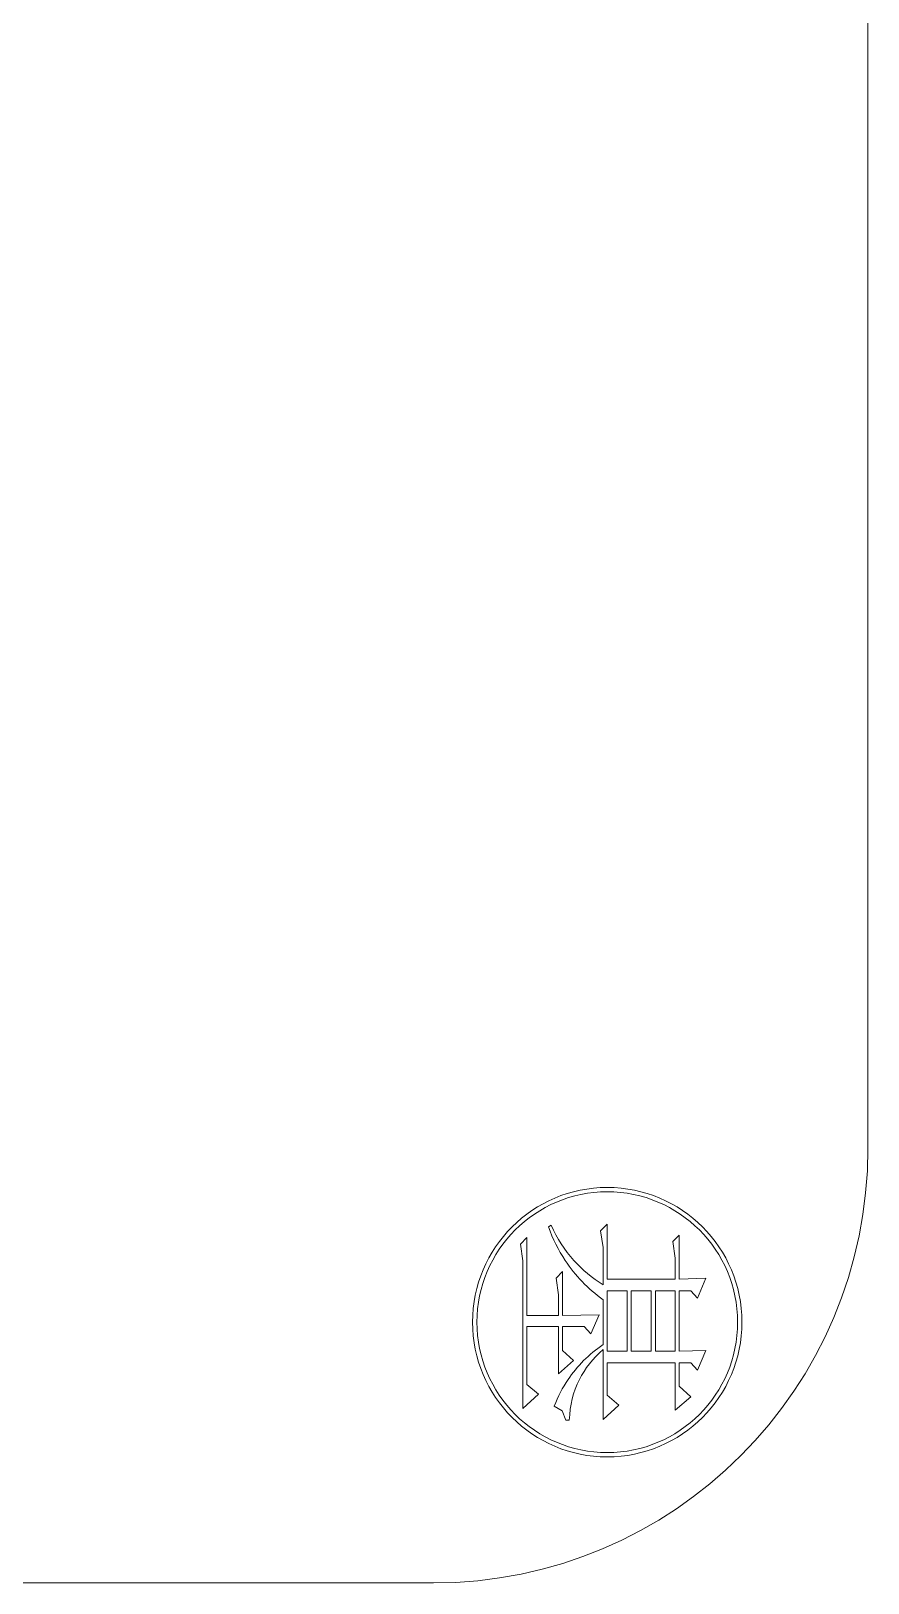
# Model space of a CAD drawing. Header units: millimetres. Extents: x 559 to 1112, y 323 to 643.
# Drawn here: x 821.3 to 879.1, y 323.3 to 430.4 of the extents above; entities that cross this region are included whole.
import ezdxf

# ---------------------------------------------------------------- set-up
doc = ezdxf.new("R2010")
doc.units = ezdxf.units.MM
doc.layers.add('core', color=7, linetype='Continuous', lineweight=20)

msp = doc.modelspace()

# ---------------------------------------------------------------- linework, layer by layer
at = {"layer": 'core', "lineweight": 13}
for p, q in [((879.14, 533.44), (879.14, 353.32)), ((855.14, 346.7), (855.59, 347.17)), ((855.59, 347.17), (855.59, 341.78)), ((857.08, 347.9), (857.26, 348.02)), ((860.68, 347.62), (861.14, 348.08)), ((860.86, 346.48), (860.68, 347.62)), ((861.14, 348.08), (861.14, 344.29)), ((865.66, 346.88), (866.11, 347.33)), ((866.11, 347.33), (866.11, 344.29)), ((855.31, 345.55), (855.14, 346.7)), ((860.86, 343.9), (860.86, 346.48)), ((865.82, 345.73), (865.66, 346.88)), ((855.31, 335.36), (855.31, 345.55)), ((865.82, 344.29), (865.82, 345.73)), ((857.6, 344.35), (858.05, 344.81)), ((857.77, 343.21), (857.6, 344.35)), ((858.05, 344.81), (858.05, 341.78)), ((861.14, 344.29), (865.82, 344.29)), ((866.11, 344.29), (867.94, 344.35)), ((867.94, 344.35), (867.37, 342.98)), ((857.77, 341.78), (857.77, 343.21)), ((860.86, 339.77), (860.86, 342.86)), ((862.51, 343.49), (861.14, 343.49)), ((861.14, 343.49), (861.14, 339.31)), ((862.51, 343.49), (862.51, 339.31)), ((864.17, 343.49), (862.79, 343.49)), ((862.79, 339.31), (862.79, 343.49)), ((864.17, 343.49), (864.17, 339.31)), ((865.82, 343.49), (864.46, 343.49)), ((864.46, 339.31), (864.46, 343.49)), ((865.82, 339.31), (865.82, 343.49)), ((866.92, 343.49), (866.11, 343.49)), ((866.11, 343.49), (866.11, 339.31)), ((867.37, 342.98), (866.92, 343.49)), ((855.59, 341.78), (857.77, 341.78)), ((858.05, 341.78), (860.57, 341.83)), ((860.57, 341.83), (860, 340.51)), ((857.77, 341.03), (855.59, 341.03)), ((855.59, 341.03), (855.59, 337.01)), ((857.77, 337.76), (857.77, 341.03)), ((859.54, 341.03), (858.05, 341.03)), ((858.05, 341.03), (858.05, 339.37)), ((860, 340.51), (859.54, 341.03)), ((858.8, 338.68), (857.77, 337.76)), ((858.05, 339.37), (858.8, 338.68)), ((860.86, 334.61), (860.86, 339.43)), ((861.14, 339.31), (862.51, 339.31)), ((862.79, 339.31), (864.17, 339.31)), ((864.46, 339.31), (865.82, 339.31)), ((866.11, 339.31), (867.94, 339.37)), ((867.94, 339.37), (867.37, 338)), ((865.82, 338.51), (861.14, 338.51)), ((861.14, 338.51), (861.14, 336.28)), ((865.82, 335.24), (865.82, 338.51)), ((866.92, 338.51), (866.11, 338.51)), ((866.11, 338.51), (866.11, 336.91)), ((867.37, 338), (866.92, 338.51)), ((855.59, 337.01), (856.39, 336.34)), ((866.11, 336.91), (866.92, 336.16)), ((856.39, 336.34), (855.31, 335.36)), ((858.02, 335.2), (857.48, 335.53)), ((861.94, 335.59), (860.86, 334.61)), ((861.14, 336.28), (861.94, 335.59)), ((866.92, 336.16), (865.82, 335.24)), ((858.28, 334.55), (858.02, 335.2)), ((858.52, 334.55), (858.28, 334.55)), ((849.14, 323.32), (753.46, 323.32))]:
    msp.add_line(p, q, dxfattribs=at)
for radius in [9.3, 9]:
    msp.add_circle((861.14, 341.32), radius, dxfattribs=at)
msp.add_arc((849.14, 353.32), 30, 270, 0, dxfattribs=at)
for points, knots in [([(860.86, 342.86), (859.8, 343.64), (858.32, 345.16), (857.38, 347.07), (857.08, 347.9)], [0, 0, 0, 0, 0.592616, 1, 1, 1, 1]), ([(857.26, 348.02), (857.67, 347.1), (858.67, 345.55), (860.09, 344.37), (860.86, 343.9)], [0, 0, 0, 0, 0.525021, 1, 1, 1, 1]), ([(857.48, 335.53), (857.74, 336.19), (858.57, 337.81), (859.87, 339.1), (860.86, 339.77)], [0, 0, 0, 0, 0.375458, 1, 1, 1, 1]), ([(860.86, 339.43), (860.15, 338.82), (859, 337.37), (858.56, 335.58), (858.52, 334.55)], [0, 0, 0, 0, 0.47819, 1, 1, 1, 1])]:
    msp.add_open_spline(points, degree=3, knots=knots, dxfattribs=at)

doc.saveas('drawing.dxf')
